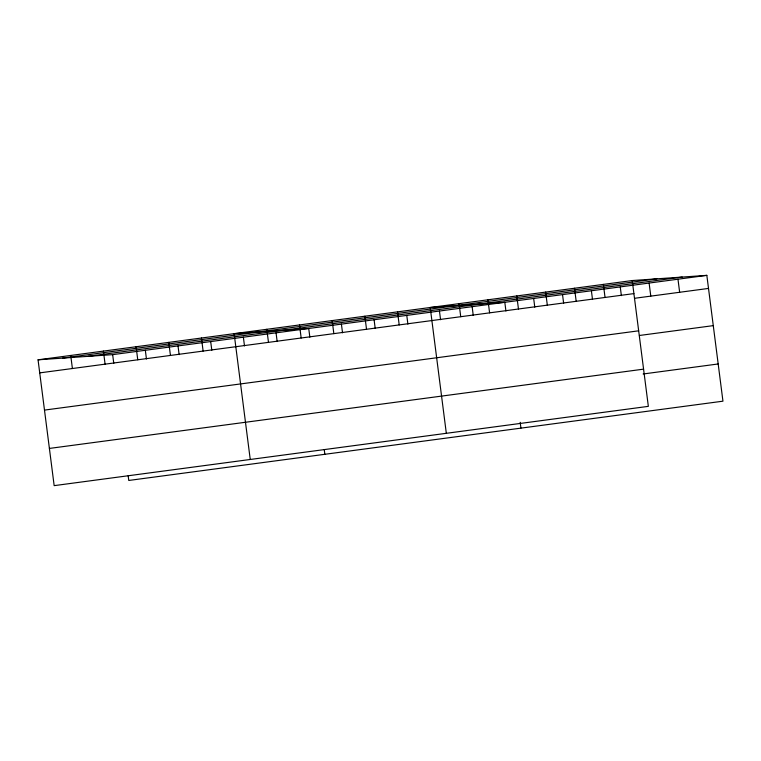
<?xml version="1.0" encoding="UTF-8"?>
<svg xmlns="http://www.w3.org/2000/svg" width="761" height="761" viewBox="0 0 761 761"><rect width="100%" height="100%" fill="white"/><g stroke="black" fill="none" stroke-linecap="round" stroke-linejoin="round"><path stroke-width="1.14" d="M632.229 280.543L648.343 406.355L54.164 485.642L38.05 359.82L632.229 280.543L706.836 275.358L722.95 401.18L128.771 480.457L128.171 475.806M62.668 358.108L656.848 278.83M88.038 356.348L682.217 277.071M38.05 359.82L112.657 354.645L706.836 275.358M39.724 372.88L633.903 293.603M634.626 298.283L708.51 288.429M44.49 410.093L638.669 330.816M639.392 335.487L713.276 325.632M49.398 448.429L643.578 369.152M643.15 373.984L718.184 363.967M677.975 279.211L679.649 292.272M649.114 283.063L650.788 296.124M620.253 286.916L621.366 295.62M603.368 284.395L605.043 297.456M591.392 290.769L592.505 299.473M574.507 288.238L576.182 301.308M562.531 294.612L563.644 303.325M545.647 292.091L547.321 305.151M533.67 298.464L534.783 307.178M516.786 295.943L518.46 309.004M505.932 311.021L504.809 302.317L430.212 307.492L446.327 433.313M520.182 422.317L520.933 428.139M487.925 299.796L489.599 312.857M472.134 306.673L473.247 315.387M459.064 303.649L460.738 316.709M439.449 311.04L440.571 319.744M406.774 315.396L407.886 324.11M397.527 311.858L399.202 324.918M374.089 319.763L375.211 328.467M364.852 316.215L366.526 329.275M341.413 324.119L342.526 332.823M332.167 320.581L333.841 333.641M309.851 337.19L308.728 328.476L234.131 333.66L250.245 459.473M324.253 449.646L324.852 454.298M299.492 324.937L301.166 337.998M276.053 332.842L277.166 341.546M266.807 329.294L268.481 342.364M243.377 337.199L244.49 345.913M210.692 341.556L211.805 350.269M201.446 338.017L203.12 351.078M178.017 345.922L179.13 354.626M168.771 342.383L170.445 355.444M145.332 350.279L146.445 358.992M136.086 346.74L137.76 359.801M112.657 354.645L113.769 363.349M103.41 351.097L105.085 364.158M70.725 355.463L72.4 368.524"/></g></svg>
